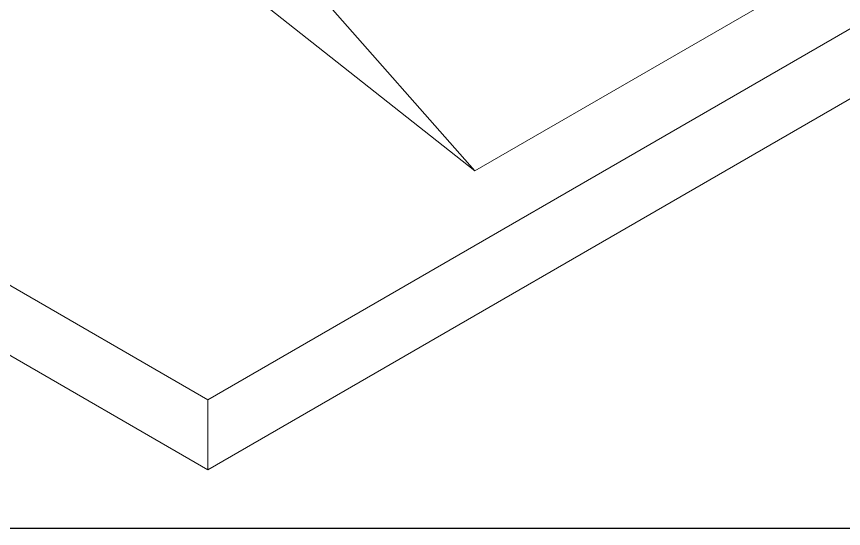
# Model space of a CAD drawing. Header units: millimetres. Extents: x 26816 to 90584, y 11074 to 56542.
# Drawn here: x 65639 to 80577, y 11074 to 20317 of the extents above; entities that cross this region are included whole.
import ezdxf

# ---------------------------------------------------------------- set-up
doc = ezdxf.new("R2010")
doc.units = ezdxf.units.MM
doc.layers.add('MAU_TÍM', color=4, linetype='Continuous', lineweight=25)
doc.layers.add('MAU_XAM', color=8, linetype='Continuous')

msp = doc.modelspace()

# ---------------------------------------------------------------- linework, layer by layer
at = {"layer": 'MAU_TÍM', "color": 4}
msp.add_lwpolyline([(26816, 56542), (90584, 56542), (90584, 11074), (26816, 11074)], close=True, dxfattribs=at)
at = {"layer": 'MAU_XAM', "linetype": 'Continuous', "lineweight": 0}
for p, q in [((34304, 33482), (69093, 13398)), ((34304, 32216), (69093, 12133)), ((73919, 17531), (85233, 24062)), ((69093, 13398), (87160, 23828)), ((69093, 12133), (87160, 22562)), ((73919, 17531), (70339, 21588)), ((69146, 21307), (73919, 17531)), ((69093, 12133), (69093, 13398))]:
    msp.add_line(p, q, dxfattribs=at)

doc.saveas('drawing.dxf')
